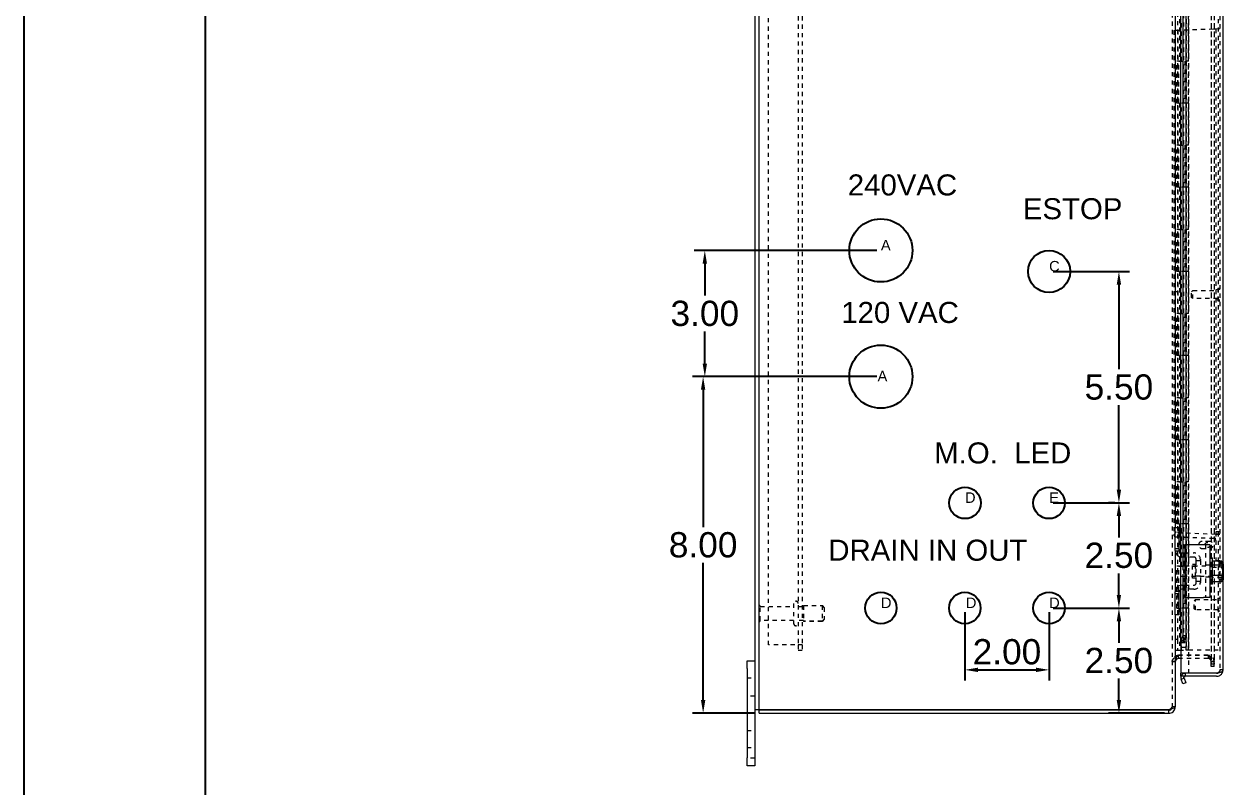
# Model space of a CAD drawing. Header units: inches. Extents: x -1574 to 492, y -294 to 234.
# Drawn here: x -85.1 to -56.59, y 169.89 to 188.02 of the extents above; entities that cross this region are included whole.
import ezdxf

# ---------------------------------------------------------------- set-up
doc = ezdxf.new("R2010")
doc.units = ezdxf.units.IN
doc.header["$MEASUREMENT"] = 0
doc.linetypes.add('HIDDEN', pattern=[0.075, 0.05, -0.025])
for name, color, linetype in [('BODY', 3, 'Continuous'), ('DIMS', 171, 'Continuous'), ('frame', 7, 'Continuous'), ('FRONT_DOOR', 1, 'Continuous'), ('HOLES', 8, 'Continuous'), ('PANEL', 150, 'Continuous')]:
    doc.layers.add(name, color=color, linetype=linetype)
doc.styles.get("Standard").update_dxf_attribs({"font": 'ARIAL.TTF'})
doc.dimstyles.get("Standard").update_dxf_attribs({"dimtxt": 0.18, "dimasz": 0.18, "dimexe": 0.18, "dimexo": 0.0625, "dimgap": 0.09, "dimtad": 0, "dimtih": 1, "dimtoh": 1, "dimdec": 4, "dimzin": 0, "dimdsep": 46, "dimtxsty": 'Standard', "dimcen": 0.09, "dimadec": 0, "dimazin": 0, "dimtfac": 1, "dimtdec": 4, "dimtofl": 0, "dimtmove": 0, "dimatfit": 3, "dimfxl": 0, "dimtolj": 1, "dimtzin": 0, "dimarcsym": 0})

# ---------------------------------------------------------------- blocks, each defined once
blk = doc.blocks.new('*D26')
at = {"layer": 'Defpoints', "color": 0, "transparency": 16777216}
for p in [(-68.952, 179.639), (-64.725, 179.639), (-67.62, 171.639)]:
    blk.add_point(p, dxfattribs=at)
at = {"layer": 'DIMS', "color": 0, "lineweight": -2, "transparency": 16777216}
for p, q in [((-64.825, 179.639), (-69.202, 179.639)), ((-68.952, 179.327), (-68.952, 176.065)), ((-68.952, 171.951), (-68.952, 175.212)), ((-67.72, 171.639), (-69.202, 171.639))]:
    blk.add_line(p, q, dxfattribs=at)
at = {"layer": 'DIMS', "color": 0, "transparency": 16777216}
for points in [[(-69.004, 179.327), (-68.9, 179.327), (-68.952, 179.639)], [(-69.004, 171.951), (-68.9, 171.951), (-68.952, 171.639)]]:
    blk.add_solid(points, dxfattribs=at)
at = {"layer": 'DIMS', "color": 0, "transparency": 16777216, "insert": (-68.952, 175.639), "char_height": 0.6, "attachment_point": 5}
blk.add_mtext('\\A1;8.00', dxfattribs=at)
blk = doc.blocks.new('*D27')
at = {"layer": 'Defpoints', "color": 0, "transparency": 16777216}
for p in [(-68.912, 182.639), (-64.725, 182.639), (-64.725, 179.639)]:
    blk.add_point(p, dxfattribs=at)
at = {"layer": 'DIMS', "color": 0, "lineweight": -2, "transparency": 16777216}
for p, q in [((-64.825, 182.639), (-69.162, 182.639)), ((-68.912, 182.327), (-68.912, 181.565)), ((-68.912, 179.951), (-68.912, 180.712)), ((-64.825, 179.639), (-69.162, 179.639))]:
    blk.add_line(p, q, dxfattribs=at)
at = {"layer": 'DIMS', "color": 0, "transparency": 16777216}
for points in [[(-68.964, 182.327), (-68.86, 182.327), (-68.912, 182.639)], [(-68.964, 179.951), (-68.86, 179.951), (-68.912, 179.639)]]:
    blk.add_solid(points, dxfattribs=at)
at = {"layer": 'DIMS', "color": 0, "transparency": 16777216, "insert": (-68.912, 181.139), "char_height": 0.6, "attachment_point": 5}
blk.add_mtext('\\A1;3.00', dxfattribs=at)
blk = doc.blocks.new('*D28')
at = {"layer": 'Defpoints', "color": 0, "transparency": 16777216}
for p in [(-60.725, 174.139), (-59.065, 174.139), (-57.877, 171.639)]:
    blk.add_point(p, dxfattribs=at)
at = {"layer": 'DIMS', "color": 0, "lineweight": -2, "transparency": 16777216}
for p, q in [((-60.625, 174.139), (-58.815, 174.139)), ((-59.065, 173.827), (-59.065, 173.315)), ((-59.065, 171.951), (-59.065, 172.462)), ((-57.977, 171.639), (-59.315, 171.639))]:
    blk.add_line(p, q, dxfattribs=at)
at = {"layer": 'DIMS', "color": 0, "transparency": 16777216}
for points in [[(-59.117, 173.827), (-59.013, 173.827), (-59.065, 174.139)], [(-59.117, 171.951), (-59.013, 171.951), (-59.065, 171.639)]]:
    blk.add_solid(points, dxfattribs=at)
at = {"layer": 'DIMS', "color": 0, "transparency": 16777216, "insert": (-59.065, 172.889), "char_height": 0.6, "attachment_point": 5}
blk.add_mtext('\\A1;2.50', dxfattribs=at)
blk = doc.blocks.new('*D29')
at = {"layer": 'Defpoints', "color": 0, "transparency": 16777216}
for p in [(-60.725, 176.639), (-59.065, 176.639), (-60.725, 174.139)]:
    blk.add_point(p, dxfattribs=at)
at = {"layer": 'DIMS', "color": 0, "lineweight": -2, "transparency": 16777216}
for p, q in [((-60.625, 176.639), (-58.815, 176.639)), ((-59.065, 176.327), (-59.065, 175.815)), ((-59.065, 174.451), (-59.065, 174.962)), ((-60.625, 174.139), (-58.815, 174.139))]:
    blk.add_line(p, q, dxfattribs=at)
at = {"layer": 'DIMS', "color": 0, "transparency": 16777216}
for points in [[(-59.117, 176.327), (-59.013, 176.327), (-59.065, 176.639)], [(-59.117, 174.451), (-59.013, 174.451), (-59.065, 174.139)]]:
    blk.add_solid(points, dxfattribs=at)
at = {"layer": 'DIMS', "color": 0, "transparency": 16777216, "insert": (-59.065, 175.389), "char_height": 0.6, "attachment_point": 5}
blk.add_mtext('\\A1;2.50', dxfattribs=at)
blk = doc.blocks.new('*D30')
at = {"layer": 'Defpoints', "color": 0, "transparency": 16777216}
for p in [(-60.725, 182.139), (-59.065, 182.139), (-59.065, 176.639)]:
    blk.add_point(p, dxfattribs=at)
at = {"layer": 'DIMS', "color": 0, "lineweight": -2, "transparency": 16777216}
for p, q in [((-60.625, 182.139), (-58.815, 182.139)), ((-59.065, 181.827), (-59.065, 179.815)), ((-59.065, 176.951), (-59.065, 178.962)), ((-59.165, 176.639), (-59.315, 176.639))]:
    blk.add_line(p, q, dxfattribs=at)
at = {"layer": 'DIMS', "color": 0, "transparency": 16777216}
for points in [[(-59.117, 181.827), (-59.013, 181.827), (-59.065, 182.139)], [(-59.117, 176.951), (-59.013, 176.951), (-59.065, 176.639)]]:
    blk.add_solid(points, dxfattribs=at)
at = {"layer": 'DIMS', "color": 0, "transparency": 16777216, "insert": (-59.065, 179.389), "char_height": 0.6, "attachment_point": 5}
blk.add_mtext('\\A1;5.50', dxfattribs=at)
blk = doc.blocks.new('*D31')
at = {"layer": 'Defpoints', "color": 0, "transparency": 16777216}
for p in [(-62.729, 174.139), (-60.725, 174.139), (-60.725, 172.67)]:
    blk.add_point(p, dxfattribs=at)
at = {"layer": 'DIMS', "color": 0, "lineweight": -2, "transparency": 16777216}
for p, q in [((-62.729, 174.039), (-62.729, 172.42)), ((-60.725, 174.039), (-60.725, 172.42)), ((-62.417, 172.67), (-61.037, 172.67))]:
    blk.add_line(p, q, dxfattribs=at)
at = {"layer": 'DIMS', "color": 0, "transparency": 16777216}
for points in [[(-62.417, 172.722), (-62.417, 172.618), (-62.729, 172.67)], [(-61.037, 172.722), (-61.037, 172.618), (-60.725, 172.67)]]:
    blk.add_solid(points, dxfattribs=at)
at = {"layer": 'DIMS', "color": 0, "transparency": 16777216, "insert": (-61.727, 173.097), "char_height": 0.6, "attachment_point": 5}
blk.add_mtext('\\A1;2.00', dxfattribs=at)

msp = doc.modelspace()

# ---------------------------------------------------------------- linework, layer by layer
at = {"layer": 'BODY', "linetype": 'Continuous', "lineweight": 15}
for p, q in [((-67.72517, 201.5587), (-67.72517, 171.7187)), ((-67.62817, 201.5587), (-67.62817, 171.7187)), ((-67.62017, 171.7187), (-67.62017, 201.5587)), ((-57.72517, 196.7027), (-57.72517, 176.0547)), ((-57.72517, 175.9347), (-57.72517, 176.0547)), ((-57.72517, 176.0547), (-57.62817, 176.0547)), ((-57.72517, 175.5087), (-57.72517, 175.9347)), ((-57.62817, 176.0547), (-57.62817, 175.9347)), ((-57.62817, 175.5087), (-57.62817, 175.9347)), ((-57.49617, 175.6422), (-57.49617, 174.3922)), ((-57.05017, 175.6422), (-57.49617, 175.6422)), ((-56.90617, 175.6422), (-57.05017, 175.6422)), ((-56.90617, 175.6422), (-56.90617, 174.3922)), ((-57.72517, 175.5087), (-57.72517, 174.5257)), ((-57.56817, 175.4487), (-57.49617, 175.4487)), ((-57.59117, 175.1422), (-57.49617, 175.1422)), ((-57.59117, 175.13227), (-57.59117, 175.1422)), ((-57.59117, 174.8922), (-57.59117, 175.13227)), ((-57.49617, 175.3517), (-57.56817, 175.3517)), ((-56.90617, 175.3297), (-56.84117, 175.3297)), ((-56.84117, 174.7047), (-56.84117, 175.3297)), ((-56.84117, 175.26532), (-56.61807, 175.26532)), ((-56.84117, 175.16768), (-56.61807, 175.16768)), ((-56.6902, 175.23213), (-56.6902, 175.20283)), ((-56.60085, 175.23213), (-56.6902, 175.23213)), ((-56.6902, 175.20283), (-56.60036, 175.20283)), ((-56.61807, 175.26532), (-56.60085, 175.23213)), ((-56.60036, 175.20283), (-56.61807, 175.16768)), ((-56.60952, 175.25238), (-56.5892, 175.21719)), ((-56.5892, 175.21321), (-56.60085, 175.23213)), ((-56.60036, 175.20283), (-56.5892, 175.1848)), ((-56.5892, 175.1848), (-56.5892, 175.21321)), ((-56.5892, 175.1848), (-56.5892, 174.81721)), ((-57.49617, 174.8922), (-57.59117, 174.8922)), ((-56.84117, 174.91955), (-56.61807, 174.91955)), ((-56.5892, 174.81721), (-56.60952, 174.78202)), ((-57.72517, 174.0997), (-57.72517, 174.5257)), ((-57.62817, 174.0997), (-57.62817, 174.5257)), ((-57.56817, 174.6827), (-57.49617, 174.6827)), ((-57.49617, 174.5857), (-57.56817, 174.5857)), ((-56.84117, 174.7047), (-56.90617, 174.7047)), ((-56.84117, 174.76908), (-56.61807, 174.76908)), ((-57.49617, 174.3922), (-57.05017, 174.3922)), ((-56.90617, 174.3922), (-57.05017, 174.3922)), ((-57.72517, 173.9797), (-57.72517, 174.0997)), ((-57.72517, 173.9797), (-57.72517, 171.7987)), ((-57.62817, 173.9797), (-57.72517, 173.9797)), ((-57.62817, 173.9797), (-57.62817, 174.0997)), ((-67.90717, 172.8887), (-67.72517, 172.8887)), ((-67.90717, 172.6987), (-67.90717, 172.8887)), ((-57.6549, 173.01339), (-57.65029, 172.94154)), ((-57.65029, 173.0217), (-57.64517, 173.0217)), ((-57.59067, 173.0217), (-57.64517, 173.0217)), ((-57.59067, 173.0137), (-57.64517, 173.0137)), ((-57.59067, 172.9417), (-57.64517, 172.9417)), ((-67.90717, 172.6987), (-67.90717, 170.5787)), ((-67.62817, 171.7187), (-67.72517, 171.7187)), ((-67.72517, 171.7187), (-67.72517, 170.5787)), ((-57.87717, 171.7187), (-67.62017, 171.7187)), ((-67.62017, 171.6387), (-67.62017, 171.7107)), ((-57.87717, 171.7107), (-67.62017, 171.7107)), ((-57.87717, 171.6387), (-57.87717, 171.7107)), ((-57.72517, 171.7907), (-57.72517, 171.7987)), ((-67.62017, 171.6387), (-57.87717, 171.6387)), ((-67.62017, 171.6387), (-57.87717, 171.6387)), ((-67.90717, 170.3887), (-67.90717, 170.5787)), ((-67.72517, 170.5787), (-67.72517, 170.3887)), ((-67.72517, 170.3887), (-67.90717, 170.3887))]:
    msp.add_line(p, q, dxfattribs=at)
at = {"layer": 'BODY', "linetype": 'HIDDEN', "lineweight": 0}
for p, q in [((-57.79717, 201.4787), (-57.79717, 171.7987)), ((-56.86907, 200.44086), (-56.86907, 172.83654)), ((-56.86887, 200.40793), (-56.86887, 172.86947)), ((-56.79707, 200.44086), (-56.79707, 172.83654)), ((-56.79687, 200.40793), (-56.79687, 172.86947)), ((-57.67017, 199.8887), (-57.67017, 173.3887)), ((-57.62549, 188.1387), (-57.62549, 187.1387)), ((-57.57994, 187.1387), (-57.57994, 188.1387)), ((-57.46567, 188.1387), (-57.46567, 187.1387)), ((-57.41067, 188.1387), (-57.41067, 187.1387)), ((-57.63785, 187.1387), (-57.68556, 187.1387)), ((-57.68556, 186.1387), (-57.68556, 187.1387)), ((-57.63785, 187.1387), (-57.62549, 187.1387)), ((-57.63785, 186.1387), (-57.63785, 187.1387)), ((-57.62549, 187.1387), (-57.46567, 187.1387)), ((-57.41117, 187.1387), (-57.41067, 187.1387)), ((-57.63785, 186.1387), (-57.68556, 186.1387)), ((-57.62549, 186.1387), (-57.63785, 186.1387)), ((-57.46567, 186.1387), (-57.62549, 186.1387)), ((-57.62549, 186.1387), (-57.62549, 185.1387)), ((-57.57994, 185.1387), (-57.57994, 186.1387)), ((-57.46567, 186.1387), (-57.46567, 185.1387)), ((-57.41067, 186.1387), (-57.41117, 186.1387)), ((-57.41067, 186.1387), (-57.41067, 185.1387)), ((-57.63785, 185.1387), (-57.68556, 185.1387)), ((-57.68556, 184.1387), (-57.68556, 185.1387)), ((-57.63785, 185.1387), (-57.62549, 185.1387)), ((-57.63785, 184.1387), (-57.63785, 185.1387)), ((-57.62549, 185.1387), (-57.46567, 185.1387)), ((-57.41117, 185.1387), (-57.41067, 185.1387)), ((-57.63785, 184.1387), (-57.68556, 184.1387)), ((-57.62549, 184.1387), (-57.63785, 184.1387)), ((-57.46567, 184.1387), (-57.62549, 184.1387)), ((-57.62549, 184.1387), (-57.62549, 183.1387)), ((-57.57994, 183.1387), (-57.57994, 184.1387)), ((-57.46567, 184.1387), (-57.46567, 183.1387)), ((-57.41067, 184.1387), (-57.41117, 184.1387)), ((-57.41067, 184.1387), (-57.41067, 183.1387)), ((-57.63785, 183.1387), (-57.68556, 183.1387)), ((-57.68556, 182.1387), (-57.68556, 183.1387)), ((-57.63785, 183.1387), (-57.62549, 183.1387)), ((-57.63785, 182.1387), (-57.63785, 183.1387)), ((-57.62549, 183.1387), (-57.46567, 183.1387)), ((-57.41117, 183.1387), (-57.41067, 183.1387)), ((-57.63785, 182.1387), (-57.68556, 182.1387)), ((-57.62549, 182.1387), (-57.63785, 182.1387)), ((-57.62549, 182.1387), (-57.62549, 181.1387)), ((-57.46567, 182.1387), (-57.62549, 182.1387)), ((-57.57994, 181.1387), (-57.57994, 182.1387)), ((-57.46567, 182.1387), (-57.46567, 181.1387)), ((-57.41067, 182.1387), (-57.41117, 182.1387)), ((-57.41067, 182.1387), (-57.41067, 181.1387)), ((-57.63785, 181.1387), (-57.68556, 181.1387)), ((-57.68556, 180.1387), (-57.68556, 181.1387)), ((-57.63785, 181.1387), (-57.62549, 181.1387)), ((-57.63785, 180.1387), (-57.63785, 181.1387)), ((-57.62549, 181.1387), (-57.46567, 181.1387)), ((-57.41117, 181.1387), (-57.41067, 181.1387)), ((-57.63785, 180.1387), (-57.68556, 180.1387)), ((-57.62549, 180.1387), (-57.63785, 180.1387)), ((-57.46567, 180.1387), (-57.62549, 180.1387)), ((-57.62549, 180.1387), (-57.62549, 179.1387)), ((-57.57994, 179.1387), (-57.57994, 180.1387)), ((-57.46567, 180.1387), (-57.46567, 179.1387)), ((-57.41067, 180.1387), (-57.41117, 180.1387)), ((-57.41067, 180.1387), (-57.41067, 179.1387)), ((-57.63785, 179.1387), (-57.68556, 179.1387)), ((-57.68556, 178.1387), (-57.68556, 179.1387)), ((-57.63785, 179.1387), (-57.62549, 179.1387)), ((-57.63785, 178.1387), (-57.63785, 179.1387)), ((-57.62549, 179.1387), (-57.46567, 179.1387)), ((-57.41117, 179.1387), (-57.41067, 179.1387)), ((-57.63785, 178.1387), (-57.68556, 178.1387)), ((-57.62549, 178.1387), (-57.63785, 178.1387)), ((-57.46567, 178.1387), (-57.62549, 178.1387)), ((-57.62549, 178.1387), (-57.62549, 177.1387)), ((-57.57994, 177.1387), (-57.57994, 178.1387)), ((-57.46567, 178.1387), (-57.46567, 177.1387)), ((-57.41067, 178.1387), (-57.41117, 178.1387)), ((-57.41067, 178.1387), (-57.41067, 177.1387)), ((-57.63785, 177.1387), (-57.68556, 177.1387)), ((-57.68556, 176.1387), (-57.68556, 177.1387)), ((-57.63785, 177.1387), (-57.62549, 177.1387)), ((-57.63785, 176.1387), (-57.63785, 177.1387)), ((-57.62549, 177.1387), (-57.46567, 177.1387)), ((-57.41117, 177.1387), (-57.41067, 177.1387)), ((-57.63785, 176.1387), (-57.68556, 176.1387)), ((-57.62549, 176.1387), (-57.63785, 176.1387)), ((-57.62549, 176.1387), (-57.62549, 175.1387)), ((-57.46567, 176.1387), (-57.62549, 176.1387)), ((-57.57994, 175.1387), (-57.57994, 176.1387)), ((-57.46567, 176.1387), (-57.46567, 175.1387)), ((-57.41067, 176.1387), (-57.41117, 176.1387)), ((-57.41067, 176.1387), (-57.41067, 175.1387)), ((-57.00317, 175.6422), (-57.00317, 174.3922)), ((-57.72517, 175.5547), (-57.62817, 175.5547)), ((-57.62652, 175.4947), (-57.72455, 175.4947)), ((-57.49617, 175.4487), (-57.28517, 175.4487)), ((-57.63785, 175.1387), (-57.68556, 175.1387)), ((-57.68556, 174.1387), (-57.68556, 175.1387)), ((-57.63785, 175.1387), (-57.62549, 175.1387)), ((-57.63785, 174.1387), (-57.63785, 175.1387)), ((-57.62549, 175.1387), (-57.46567, 175.1387)), ((-57.28517, 175.3517), (-57.49617, 175.3517)), ((-57.49617, 175.1422), (-56.84117, 175.1422)), ((-57.41117, 175.1387), (-57.41067, 175.1387)), ((-57.31817, 174.8517), (-57.31817, 175.1827)), ((-57.31817, 175.1827), (-57.25517, 175.1827)), ((-57.31817, 175.1342), (-57.12817, 175.1342)), ((-57.25517, 175.1827), (-57.25517, 174.8517)), ((-57.22517, 175.2817), (-57.22517, 175.2917)), ((-57.22517, 175.2667), (-57.22517, 175.2817)), ((-57.22517, 174.7677), (-57.22517, 175.2667)), ((-57.22517, 175.2667), (-57.12817, 175.2667)), ((-57.12817, 175.2917), (-57.12817, 175.2817)), ((-57.12817, 175.2667), (-57.12817, 175.2817)), ((-57.12817, 175.2667), (-57.12817, 174.7677)), ((-56.90617, 175.1577), (-57.00317, 175.1577)), ((-56.90617, 175.1577), (-56.84117, 175.1577)), ((-56.84117, 175.11485), (-56.61807, 175.11485)), ((-56.6902, 175.20283), (-56.6902, 174.80423)), ((-56.5892, 175.21719), (-56.5892, 175.21321)), ((-56.84117, 174.8922), (-57.49617, 174.8922)), ((-57.12817, 174.9002), (-57.31817, 174.9002)), ((-57.25517, 174.8517), (-57.31817, 174.8517)), ((-56.90617, 174.8767), (-57.00317, 174.8767)), ((-56.84117, 174.8767), (-56.90617, 174.8767)), ((-56.61807, 174.86672), (-56.84117, 174.86672)), ((-56.6902, 174.83352), (-56.60085, 174.83352)), ((-56.60036, 174.80423), (-56.6902, 174.80423)), ((-56.60085, 174.83352), (-56.61807, 174.86672)), ((-56.61807, 174.76908), (-56.60036, 174.80423)), ((-56.60085, 174.83352), (-56.5892, 174.85244)), ((-56.5892, 174.82227), (-56.60036, 174.80423)), ((-57.72455, 174.5397), (-57.62652, 174.5397)), ((-57.49617, 174.6827), (-57.28517, 174.6827)), ((-57.28517, 174.5857), (-57.49617, 174.5857)), ((-57.12817, 174.7677), (-57.22517, 174.7677)), ((-57.22517, 174.7527), (-57.22517, 174.7677)), ((-57.22517, 174.7427), (-57.22517, 174.7527)), ((-57.12817, 174.7527), (-57.12817, 174.7677)), ((-57.12817, 174.7527), (-57.12817, 174.7427)), ((-57.62817, 174.4797), (-57.72517, 174.4797)), ((-67.62017, 174.20003), (-67.61817, 174.2017)), ((-67.61817, 173.8217), (-67.61817, 174.2017)), ((-67.59317, 173.8467), (-67.59317, 174.1767)), ((-67.59317, 174.1767), (-66.79967, 174.1767)), ((-67.59317, 174.1737), (-66.79967, 174.1737)), ((-66.69067, 174.1767), (-66.56567, 174.1767)), ((-66.69067, 174.1737), (-66.56567, 174.1737)), ((-66.56567, 174.1992), (-66.56567, 173.8242)), ((-66.56567, 174.1992), (-66.12067, 174.1992)), ((-66.56567, 174.1962), (-66.12067, 174.1962)), ((-66.12067, 174.1992), (-66.12067, 173.8242)), ((-66.12067, 174.1992), (-66.07067, 174.1492)), ((-66.12067, 174.1962), (-66.07067, 174.1462)), ((-66.07067, 174.1492), (-66.07067, 173.8742)), ((-57.68556, 174.1387), (-57.63785, 174.1387)), ((-57.62549, 174.1387), (-57.63785, 174.1387)), ((-57.46567, 174.1387), (-57.62549, 174.1387)), ((-57.62549, 174.1387), (-57.62549, 173.1387)), ((-57.57994, 173.1387), (-57.57994, 174.1387)), ((-57.46567, 174.1387), (-57.46567, 173.1387)), ((-57.41067, 174.1387), (-57.41117, 174.1387)), ((-57.41067, 174.1387), (-57.41067, 173.1387)), ((-67.61817, 173.8217), (-67.62017, 173.82337)), ((-67.61817, 173.8187), (-67.62017, 173.82037)), ((-67.61817, 173.8187), (-67.61817, 173.8217)), ((-67.59317, 173.8437), (-67.59317, 173.8467)), ((-66.79967, 173.8467), (-67.59317, 173.8467)), ((-66.79967, 173.8437), (-67.59317, 173.8437)), ((-66.79967, 173.77802), (-66.79967, 173.77901)), ((-66.56567, 173.8467), (-66.69067, 173.8467)), ((-66.56567, 173.8437), (-66.69067, 173.8437)), ((-66.56567, 173.8242), (-66.56567, 173.8212)), ((-66.12067, 173.8242), (-66.56567, 173.8242)), ((-66.12067, 173.8212), (-66.56567, 173.8212)), ((-66.07067, 173.8742), (-66.12067, 173.8242)), ((-66.07067, 173.8712), (-66.12067, 173.8212)), ((-66.12067, 173.8242), (-66.12067, 173.8212)), ((-66.07067, 173.8742), (-66.07067, 173.8712)), ((-57.67017, 173.3887), (-57.72517, 173.3887)), ((-57.67017, 173.3887), (-57.67017, 173.1387)), ((-57.72517, 173.1387), (-57.67017, 173.1387)), ((-57.67017, 173.1387), (-57.6662, 173.1387)), ((-57.6662, 173.1387), (-57.62549, 173.1387)), ((-57.62549, 173.1387), (-57.46567, 173.1387)), ((-57.72517, 172.8697), (-57.79717, 172.8697)), ((-57.72517, 172.8617), (-57.79717, 172.8617)), ((-57.6549, 173.0217), (-57.65029, 173.0217)), ((-56.94907, 173.0217), (-57.59067, 173.0217)), ((-56.94917, 173.0137), (-57.59067, 173.0137)), ((-56.94917, 172.9417), (-57.59067, 172.9417)), ((-56.94907, 173.0217), (-56.94397, 173.0217)), ((-56.93948, 173.01339), (-56.94407, 172.94154)), ((-56.93938, 173.0217), (-56.94397, 173.0217)), ((-56.86917, 172.80665), (-56.86917, 172.8617)), ((-56.79717, 172.8617), (-56.86917, 172.8617)), ((-56.86917, 172.75373), (-56.86917, 172.80665)), ((-56.79707, 172.86967), (-56.86907, 172.86967)), ((-56.86907, 172.83654), (-56.86907, 172.80554)), ((-56.79707, 172.80554), (-56.86907, 172.80554)), ((-56.79687, 172.86947), (-56.86887, 172.86947)), ((-56.86887, 172.81462), (-56.86887, 172.86947)), ((-56.86887, 172.80554), (-56.86887, 172.81462)), ((-56.79717, 172.80665), (-56.79717, 172.8617)), ((-56.79717, 172.75373), (-56.79717, 172.80665)), ((-56.79707, 172.83654), (-56.79707, 172.80554)), ((-56.79687, 172.80554), (-56.79707, 172.80554)), ((-56.79687, 172.81462), (-56.79687, 172.86947)), ((-56.79687, 172.80554), (-56.79687, 172.81462)), ((-56.79717, 172.75373), (-56.86917, 172.75373)), ((-67.90717, 172.48245), (-67.72517, 172.48245)), ((-67.72517, 172.04495), (-67.90717, 172.04495)), ((-57.79717, 171.7987), (-57.72517, 171.7987)), ((-57.79717, 171.7987), (-57.79717, 171.7907)), ((-57.72517, 171.7907), (-57.79717, 171.7907)), ((-67.90717, 171.23245), (-67.72517, 171.23245)), ((-67.90717, 170.8237), (-67.72517, 170.8237)), ((-67.72517, 170.5737), (-67.90717, 170.5737))]:
    msp.add_line(p, q, dxfattribs=at)
at = {"layer": 'BODY', "linetype": 'Continuous', "lineweight": 15}
for centre, radius, start, end in [((-57.56817, 175.5087), 0.157, 180, 270), ((-57.56817, 175.5087), 0.06, 180, 270), ((-57.56817, 174.5257), 0.157, 90, 180), ((-57.56817, 174.5257), 0.06, 90, 180), ((-67.60317, 174.1817), 0.025, 132.843643, 180), ((-67.60317, 173.8417), 0.025, 180, 227.156357), ((-67.60317, 173.8387), 0.025, 180, 227.156357), ((-57.64517, 172.8617), 0.152, 90, 93.670118), ((-57.64517, 172.8617), 0.08, 90, 93.670118)]:
    msp.add_arc(centre, radius, start, end, dxfattribs=at)
at = {"layer": 'BODY', "linetype": 'HIDDEN', "lineweight": 0}
for centre, radius, start, end in [((-57.28517, 175.2917), 0.157, 0, 90), ((-57.28517, 175.2917), 0.06, 0, 90), ((-57.25517, 175.2127), 0.03, 270, 0), ((-57.25517, 174.8217), 0.03, 0, 90), ((-57.28517, 174.7427), 0.157, 270, 0), ((-57.28517, 174.7427), 0.06, 270, 0), ((-66.74517, 174.2472), 0.0545, 0, 180), ((-66.74517, 174.2442), 0.0545, 0, 180), ((-67.60317, 174.1787), 0.025, 126.869898, 180), ((-67.61817, 174.1767), 0.025, 0, 90), ((-67.61817, 174.1737), 0.025, 0, 90), ((-67.61817, 173.8467), 0.025, 270, 0), ((-67.61817, 173.8437), 0.025, 270, 0), ((-66.74517, 173.7762), 0.0545, 180, 0), ((-66.74517, 173.7732), 0.0545, 180, 0), ((-56.94917, 172.8617), 0.152, 86.34747, 90), ((-56.94917, 172.8617), 0.08, 86.34747, 90)]:
    msp.add_arc(centre, radius, start, end, dxfattribs=at)
for points, knots in [([(-56.61807, 175.11485), (-56.60798, 175.14173), (-56.5891, 175.19202), (-56.60887, 175.24205), (-56.61807, 175.26532)], [0, 0, 0, 0, 0.53474673, 1, 1, 1, 1]), ([(-56.61807, 174.86672), (-56.60798, 174.91106), (-56.5891, 174.99397), (-56.60887, 175.07646), (-56.61807, 175.11485)], [0, 0, 0, 0, 0.53474673, 1, 1, 1, 1]), ([(-66.79967, 174.24352), (-66.79967, 174.24367), (-66.79967, 174.24395), (-66.79967, 174.22429), (-66.79967, 174.19902), (-66.79967, 174.16533), (-66.79967, 174.11447), (-66.79967, 174.04164), (-66.79967, 173.96524), (-66.79967, 173.9073), (-66.79967, 173.86607), (-66.79967, 173.83123), (-66.79967, 173.79528), (-66.79967, 173.78482), (-66.79967, 173.77802)], [0, 0, 0, 0, 0.08359652, 0.15069394, 0.21921527, 0.28773659, 0.35483401, 0.47947684, 0.60411968, 0.6712171, 0.73973842, 0.80825975, 0.87535717, 1, 1, 1, 1]), ([(-57.79717, 172.8697), (-57.79474, 172.88332), (-57.78987, 172.91058), (-57.75252, 172.95146), (-57.70452, 172.98856), (-57.66953, 173.01193), (-57.6549, 173.0217)], [0, 0, 0, 0, 0.26869639, 0.5376858, 0.80667707, 1, 1, 1, 1]), ([(-57.6549, 173.01339), (-57.67524, 173.00965), (-57.71595, 173.00216), (-57.76477, 172.9616), (-57.79287, 172.91169), (-57.79591, 172.87644), (-57.79717, 172.8617)], [0, 0, 0, 0, 0.26869451, 0.53768392, 0.80667519, 1, 1, 1, 1]), ([(-56.86917, 172.8617), (-56.8715, 172.87611), (-56.87617, 172.90499), (-56.90785, 172.93464), (-56.93311, 172.93945), (-56.94407, 172.94154)], [0, 0, 0, 0, 0.36054674, 0.72245205, 1, 1, 1, 1]), ([(-56.94397, 173.0217), (-56.92973, 173.00342), (-56.90121, 172.9668), (-56.87365, 172.91605), (-56.87045, 172.88371), (-56.86907, 172.86967)], [0, 0, 0, 0, 0.36053618, 0.72244135, 1, 1, 1, 1]), ([(-56.79717, 172.8617), (-56.7996, 172.88224), (-56.80447, 172.92334), (-56.84182, 172.97465), (-56.88984, 173.00591), (-56.92484, 173.01118), (-56.93948, 173.01339)], [0, 0, 0, 0, 0.26863995, 0.53757473, 0.80651138, 1, 1, 1, 1]), ([(-56.93938, 173.0217), (-56.91904, 173.00808), (-56.87833, 172.98082), (-56.8295, 172.93994), (-56.80137, 172.90283), (-56.79834, 172.87945), (-56.79707, 172.86967)], [0, 0, 0, 0, 0.26864183, 0.53757662, 0.80651327, 1, 1, 1, 1]), ([(-57.87717, 171.7187), (-57.86655, 171.72546), (-57.84524, 171.73901), (-57.81847, 171.75936), (-57.8005, 171.77928), (-57.79825, 171.79239), (-57.79717, 171.7987)], [0, 0, 0, 0, 0.25331742, 0.50820481, 0.76309693, 1, 1, 1, 1]), ([(-57.81673, 171.73975), (-57.81131, 171.74676), (-57.79973, 171.76172), (-57.79806, 171.78064), (-57.79717, 171.7907)], [0, 0, 0, 0, 0.46797697, 1, 1, 1, 1])]:
    msp.add_open_spline(points, degree=3, knots=knots, dxfattribs=at)
at = {"layer": 'BODY', "linetype": 'Continuous', "lineweight": 15}
for points, knots in [([(-56.61807, 175.16768), (-56.60798, 175.12334), (-56.5891, 175.04043), (-56.60887, 174.95794), (-56.61807, 174.91955)], [0, 0, 0, 0, 0.53474673, 1, 1, 1, 1]), ([(-56.61807, 174.91955), (-56.60798, 174.89267), (-56.5891, 174.84238), (-56.60887, 174.79235), (-56.61807, 174.76908)], [0, 0, 0, 0, 0.53474673, 1, 1, 1, 1]), ([(-57.72517, 172.8697), (-57.72284, 172.88798), (-57.71817, 172.9246), (-57.6865, 172.97534), (-57.66125, 173.00767), (-57.65029, 173.0217)], [0, 0, 0, 0, 0.36060932, 0.72258792, 1, 1, 1, 1]), ([(-57.65029, 172.94154), (-57.66453, 172.93828), (-57.69305, 172.93177), (-57.7206, 172.89827), (-57.72379, 172.87277), (-57.72517, 172.8617)], [0, 0, 0, 0, 0.36061989, 0.72259862, 1, 1, 1, 1]), ([(-57.72517, 171.7987), (-57.72704, 171.79266), (-57.73079, 171.78058), (-57.75986, 171.76245), (-57.80224, 171.74433), (-57.84432, 171.72971), (-57.86972, 171.7212), (-57.87717, 171.7187)], [0, 0, 0, 0, 0.22646045, 0.45296905, 0.67947789, 0.90598651, 1, 1, 1, 1]), ([(-57.87717, 171.6387), (-57.85915, 171.64057), (-57.82309, 171.64431), (-57.77573, 171.67339), (-57.7413, 171.71577), (-57.72665, 171.75785), (-57.72551, 171.78325), (-57.72517, 171.7907)], [0, 0, 0, 0, 0.22646045, 0.45296905, 0.67947789, 0.90598651, 1, 1, 1, 1]), ([(-57.87717, 171.7107), (-57.86674, 171.71205), (-57.84581, 171.71477), (-57.82426, 171.72735), (-57.81774, 171.73809), (-57.81673, 171.73975)], [0, 0, 0, 0, 0.45666414, 0.91615851, 1, 1, 1, 1])]:
    msp.add_open_spline(points, degree=3, knots=knots, dxfattribs=at)
at = {"layer": 'frame', "color": 7, "linetype": 'Continuous'}
for p, q in [((-85.10218, 227.99452), (-85.10218, 151.58516)), ((-80.79547, 225.35492), (-80.79547, 154.22476))]:
    msp.add_line(p, q, dxfattribs=at)
at = {"layer": 'FRONT_DOOR', "linetype": 'HIDDEN', "lineweight": 0}
for p, q in [((-57.40317, 172.58941), (-57.40317, 200.69399)), ((-56.66267, 200.6147), (-56.66267, 172.6687)), ((-57.59067, 173.32341), (-57.59067, 199.95999)), ((-57.51868, 173.35847), (-57.51868, 199.92495)), ((-57.46617, 173.1387), (-57.46617, 200.1387)), ((-57.46567, 200.1262), (-57.46567, 173.2012)), ((-57.41117, 173.1387), (-57.41117, 200.1387)), ((-56.70617, 200.1387), (-56.70617, 173.1387)), ((-56.66267, 187.90219), (-56.76267, 187.8987)), ((-57.76267, 187.86378), (-57.70959, 187.86563)), ((-57.76267, 187.86378), (-57.76267, 175.88673)), ((-56.81575, 187.89685), (-57.70959, 187.86563)), ((-57.66267, 187.86727), (-57.66267, 175.9487)), ((-56.76267, 187.8987), (-56.81575, 187.89685)), ((-56.76267, 187.8987), (-56.76267, 187.4987)), ((-56.76267, 187.4987), (-56.76267, 175.9437)), ((-57.64517, 186.1387), (-57.64517, 187.1387)), ((-57.62549, 187.1387), (-57.63785, 187.1387)), ((-57.59017, 186.1387), (-57.59017, 187.1387)), ((-57.49653, 187.1387), (-57.49653, 186.1387)), ((-57.46845, 187.1387), (-57.46845, 186.1387)), ((-57.41117, 187.1387), (-57.46617, 187.1387)), ((-57.63785, 186.1387), (-57.62549, 186.1387)), ((-57.41117, 186.1387), (-57.46617, 186.1387)), ((-57.64517, 184.1387), (-57.64517, 185.1387)), ((-57.62549, 185.1387), (-57.63785, 185.1387)), ((-57.59017, 184.1387), (-57.59017, 185.1387)), ((-57.49653, 185.1387), (-57.49653, 184.1387)), ((-57.46845, 185.1387), (-57.46845, 184.1387)), ((-57.41117, 185.1387), (-57.46617, 185.1387)), ((-57.63785, 184.1387), (-57.62549, 184.1387)), ((-57.41117, 184.1387), (-57.46617, 184.1387)), ((-57.76267, 183.86378), (-57.66267, 183.86727)), ((-57.64517, 182.1387), (-57.64517, 183.1387)), ((-57.62549, 183.1387), (-57.63785, 183.1387)), ((-57.59017, 182.1387), (-57.59017, 183.1387)), ((-57.49653, 183.1387), (-57.49653, 182.1387)), ((-57.46845, 183.1387), (-57.46845, 182.1387)), ((-57.41117, 183.1387), (-57.46617, 183.1387)), ((-57.66267, 182.98727), (-57.76267, 182.98378)), ((-57.63785, 182.1387), (-57.62549, 182.1387)), ((-57.41117, 182.1387), (-57.46617, 182.1387)), ((-57.76267, 181.66362), (-57.66267, 181.66013)), ((-57.33767, 181.6537), (-57.30767, 181.6837)), ((-57.33767, 181.5237), (-57.33767, 181.6537)), ((-57.30767, 181.4937), (-57.30767, 181.6837)), ((-57.30767, 181.6837), (-56.71267, 181.6837)), ((-56.76267, 181.7137), (-56.66267, 181.71719)), ((-56.71267, 181.7437), (-56.71267, 181.4337)), ((-56.71267, 181.7437), (-56.66267, 181.7437)), ((-57.30767, 181.4937), (-57.33767, 181.5237)), ((-56.71267, 181.4937), (-57.30767, 181.4937)), ((-56.66267, 181.46021), (-56.76267, 181.4637)), ((-56.66267, 181.4337), (-56.71267, 181.4337)), ((-57.64517, 180.1387), (-57.64517, 181.1387)), ((-57.62549, 181.1387), (-57.63785, 181.1387)), ((-57.59017, 180.1387), (-57.59017, 181.1387)), ((-57.49653, 181.1387), (-57.49653, 180.1387)), ((-57.46845, 181.1387), (-57.46845, 180.1387)), ((-57.41117, 181.1387), (-57.46617, 181.1387)), ((-57.63785, 180.1387), (-57.62549, 180.1387)), ((-57.41117, 180.1387), (-57.46617, 180.1387)), ((-57.64517, 178.1387), (-57.64517, 179.1387)), ((-57.62549, 179.1387), (-57.63785, 179.1387)), ((-57.59017, 178.1387), (-57.59017, 179.1387)), ((-57.49653, 179.1387), (-57.49653, 178.1387)), ((-57.46845, 179.1387), (-57.46845, 178.1387)), ((-57.41117, 179.1387), (-57.46617, 179.1387)), ((-57.76267, 178.37362), (-57.66267, 178.37013)), ((-57.63785, 178.1387), (-57.62549, 178.1387)), ((-57.41117, 178.1387), (-57.46617, 178.1387)), ((-57.64517, 176.1387), (-57.64517, 177.1387)), ((-57.62549, 177.1387), (-57.63785, 177.1387)), ((-57.59017, 176.1387), (-57.59017, 177.1387)), ((-57.49653, 177.1387), (-57.49653, 176.1387)), ((-57.46845, 177.1387), (-57.46845, 176.1387)), ((-57.41117, 177.1387), (-57.46617, 177.1387)), ((-57.76267, 176.76378), (-57.66267, 176.76727)), ((-57.66267, 175.9487), (-57.66267, 175.93019)), ((-57.66267, 175.93019), (-56.76267, 175.89876)), ((-57.63785, 176.1387), (-57.62549, 176.1387)), ((-57.41117, 176.1387), (-57.46617, 176.1387)), ((-56.66267, 175.9487), (-56.76267, 175.9487)), ((-56.76267, 175.9437), (-56.76267, 175.2737)), ((-57.70959, 175.83177), (-56.81575, 175.80055)), ((-57.4757, 175.6422), (-57.4757, 174.3922)), ((-56.90492, 175.7217), (-57.08892, 175.7217)), ((-56.66267, 175.90225), (-56.76267, 175.89876)), ((-56.76267, 175.89876), (-56.66267, 175.89527)), ((-57.59068, 175.35332), (-57.59068, 175.45308)), ((-57.54336, 175.4487), (-57.54336, 175.3517)), ((-57.08892, 175.5557), (-56.90492, 175.5557)), ((-57.64517, 174.1387), (-57.64517, 175.1387)), ((-57.62549, 175.1387), (-57.63785, 175.1387)), ((-57.59068, 174.8922), (-57.59068, 175.1422)), ((-57.59017, 174.1387), (-57.59017, 175.1387)), ((-57.54336, 175.1422), (-57.54336, 174.8922)), ((-57.49653, 175.1387), (-57.49653, 174.1387)), ((-57.46845, 175.1387), (-57.46845, 174.1387)), ((-57.41117, 175.1387), (-57.46617, 175.1387)), ((-56.76267, 175.2737), (-56.66267, 175.27021)), ((-56.59067, 175.21974), (-56.59067, 174.81466)), ((-57.59068, 174.58132), (-57.59068, 174.68108)), ((-57.54336, 174.6827), (-57.54336, 174.5857)), ((-57.27267, 174.3137), (-57.24267, 174.3437)), ((-57.27267, 174.1237), (-57.27267, 174.3137)), ((-57.24267, 174.0937), (-57.24267, 174.3437)), ((-57.24267, 174.3437), (-56.71267, 174.3437)), ((-56.71267, 174.3737), (-56.71267, 174.0637)), ((-56.71267, 174.3737), (-56.66267, 174.3737)), ((-57.63785, 174.1387), (-57.62549, 174.1387)), ((-57.41117, 174.1387), (-57.46617, 174.1387)), ((-57.24267, 174.0937), (-57.27267, 174.1237)), ((-56.71267, 174.0937), (-57.24267, 174.0937)), ((-56.66267, 174.0637), (-56.71267, 174.0637)), ((-57.46567, 173.2012), (-57.59067, 173.2012)), ((-57.38117, 173.1387), (-57.46617, 173.1387)), ((-56.70617, 173.1387), (-57.38117, 173.1387)), ((-57.48868, 172.5887), (-57.48868, 172.5167)), ((-56.59067, 172.6687), (-56.66267, 172.6687))]:
    msp.add_line(p, q, dxfattribs=at)
at = {"layer": 'FRONT_DOOR', "linetype": 'Continuous', "lineweight": 15}
for p, q in [((-57.59068, 175.45308), (-57.59068, 194.5597)), ((-57.54336, 194.5597), (-57.54336, 175.4487)), ((-56.59067, 194.69571), (-56.59067, 175.21974)), ((-57.4757, 194.1667), (-57.4757, 175.6422)), ((-57.59068, 175.1422), (-57.59068, 175.35332)), ((-57.54336, 175.3517), (-57.54336, 175.1422)), ((-57.59068, 174.68108), (-57.59068, 174.8922)), ((-57.54336, 174.8922), (-57.54336, 174.6827)), ((-56.59067, 174.81466), (-56.59067, 172.6687)), ((-57.59068, 173.35846), (-57.59068, 174.58132)), ((-57.54336, 174.5857), (-57.54336, 173.48663)), ((-57.4757, 174.3922), (-57.4757, 173.48663)), ((-57.54336, 173.48663), (-57.58453, 173.36625)), ((-57.51687, 173.36625), (-57.58453, 173.36625)), ((-57.54336, 173.48663), (-57.4757, 173.48663)), ((-57.4757, 173.48663), (-57.51687, 173.36625)), ((-57.59067, 173.32341), (-57.48868, 173.32341)), ((-57.59067, 173.32341), (-57.59067, 172.58941)), ((-56.74267, 172.58941), (-57.59067, 172.58941)), ((-57.59067, 172.5167), (-57.59067, 172.5887)), ((-56.74267, 172.5887), (-57.59067, 172.5887)), ((-56.74267, 172.5167), (-57.59067, 172.5167)), ((-57.58453, 172.45181), (-57.51687, 172.47644)), ((-57.54336, 172.3387), (-57.58453, 172.45181)), ((-57.4757, 172.36332), (-57.54336, 172.3387)), ((-57.51687, 172.47644), (-57.4757, 172.36332))]:
    msp.add_line(p, q, dxfattribs=at)
at = {"layer": 'FRONT_DOOR', "linetype": 'HIDDEN', "lineweight": 0}
msp.add_circle((-56.95617, 175.6387), 0.0625, dxfattribs=at)
for centre, radius, start, end in [((-57.70767, 175.88673), 0.055, 180, 200.762472), ((-57.70767, 175.88673), 0.055, 198.811099, 206.481683), ((-57.08892, 175.6387), 0.083, 90, 270), ((-56.90492, 175.6387), 0.083, 270, 90), ((-56.81767, 175.74559), 0.055, 0, 88.051146)]:
    msp.add_arc(centre, radius, start, end, dxfattribs=at)
for points, knots in [([(-57.70959, 175.9487), (-57.70967, 175.94858), (-57.71357, 175.94289), (-57.72647, 175.92394), (-57.74574, 175.89544), (-57.75517, 175.87554), (-57.7591, 175.86723)], [0, 0, 0, 0, 0.00413605, 0.19953393, 0.66610382, 1, 1, 1, 1]), ([(-57.7591, 175.86723), (-57.75516, 175.86009), (-57.74572, 175.84298), (-57.72646, 175.83386), (-57.71357, 175.83191), (-57.70967, 175.83177), (-57.70959, 175.83177)], [0, 0, 0, 0, 0.33402396, 0.80076507, 0.99586321, 1, 1, 1, 1]), ([(-56.81575, 175.80055), (-56.80306, 175.80011), (-56.78352, 175.79943), (-56.76573, 175.79881), (-56.76364, 175.79873), (-56.76267, 175.7987)], [0, 0, 0, 0, 0.49851733, 0.76744337, 1, 1, 1, 1]), ([(-57.48868, 172.5887), (-57.50108, 172.5874), (-57.52525, 172.58486), (-57.55613, 172.5654), (-57.57713, 172.54206), (-57.58249, 172.52395), (-57.58451, 172.51715)], [0, 0, 0, 0, 0.28797989, 0.56154248, 0.83510071, 1, 1, 1, 1]), ([(-56.66267, 172.6687), (-56.66423, 172.65653), (-56.66688, 172.63578), (-56.68531, 172.61142), (-56.70565, 172.59729), (-56.72522, 172.59041), (-56.73754, 172.5897), (-56.74267, 172.58941)], [0, 0, 0, 0, 0.339765, 0.57939846, 0.75697495, 0.89871304, 1, 1, 1, 1]), ([(-56.74267, 172.5887), (-56.73916, 172.58884), (-56.7289, 172.58925), (-56.71093, 172.59423), (-56.68982, 172.60672), (-56.67082, 172.62908), (-56.66328, 172.6515), (-56.66278, 172.66572), (-56.66267, 172.6687)], [0, 0, 0, 0, 0.06943755, 0.20238728, 0.37225423, 0.60395535, 0.91715057, 1, 1, 1, 1])]:
    msp.add_open_spline(points, degree=3, knots=knots, dxfattribs=at)
at = {"layer": 'FRONT_DOOR', "linetype": 'Continuous', "lineweight": 15}
for points, knots in [([(-57.58453, 173.36625), (-57.58753, 173.36354), (-57.59338, 173.35827), (-57.58591, 173.35042), (-57.56792, 173.34272), (-57.54037, 173.33501), (-57.51223, 173.32856), (-57.49461, 173.3247), (-57.48868, 173.32341)], [0, 0, 0, 0, 0.18935209, 0.36922453, 0.54909411, 0.72896366, 0.9088333, 1, 1, 1, 1]), ([(-57.48868, 173.32341), (-57.49276, 173.32644), (-57.50105, 173.33261), (-57.51148, 173.34192), (-57.51797, 173.35132), (-57.51936, 173.35945), (-57.51754, 173.36441), (-57.51687, 173.36625)], [0, 0, 0, 0, 0.2126985, 0.43197469, 0.65127534, 0.87057334, 1, 1, 1, 1]), ([(-57.58451, 172.51715), (-57.58626, 172.51283), (-57.59242, 172.49764), (-57.59123, 172.4743), (-57.58621, 172.45747), (-57.58453, 172.45181)], [0, 0, 0, 0, 0.20861041, 0.73380551, 1, 1, 1, 1]), ([(-57.51687, 172.47644), (-57.51781, 172.48044), (-57.51971, 172.48857), (-57.51602, 172.50102), (-57.50786, 172.51089), (-57.49783, 172.51602), (-57.49116, 172.51652), (-57.48868, 172.5167)], [0, 0, 0, 0, 0.2126985, 0.43197469, 0.65127534, 0.87057334, 1, 1, 1, 1]), ([(-56.59067, 172.6687), (-56.59276, 172.6587), (-56.59693, 172.63878), (-56.62956, 172.61299), (-56.67565, 172.59564), (-56.71642, 172.58979), (-56.73817, 172.58947), (-56.74267, 172.58941)], [0, 0, 0, 0, 0.25521102, 0.50865561, 0.74190721, 0.94661551, 1, 1, 1, 1]), ([(-56.74267, 172.5167), (-56.73592, 172.51697), (-56.71557, 172.51779), (-56.68078, 172.52773), (-56.64249, 172.55122), (-56.61119, 172.58758), (-56.59341, 172.62867), (-56.59148, 172.65695), (-56.59067, 172.6687)], [0, 0, 0, 0, 0.07984835, 0.24087461, 0.42450909, 0.62283113, 0.8433623, 1, 1, 1, 1])]:
    msp.add_open_spline(points, degree=3, knots=knots, dxfattribs=at)
at = {"layer": 'HOLES'}
for centre, radius in [((-64.72517, 182.6387), 0.75), ((-60.72517, 182.1387), 0.5), ((-64.72517, 179.6387), 0.75), ((-62.72517, 176.6387), 0.375), ((-60.72517, 176.6387), 0.375), ((-64.72517, 174.1387), 0.375), ((-62.72867, 174.1387), 0.375), ((-60.72517, 174.1387), 0.375)]:
    msp.add_circle(centre, radius, dxfattribs=at)
at = {"layer": 'PANEL', "linetype": 'HIDDEN', "lineweight": 0}
for p, q in [((-67.39367, 173.2617), (-67.39367, 200.0057)), ((-66.69067, 200.0057), (-66.69067, 173.2617)), ((-66.59367, 200.0057), (-66.59367, 173.2617)), ((-66.77067, 173.2617), (-67.39367, 173.2617)), ((-66.59367, 173.2617), (-66.77067, 173.2617)), ((-66.69067, 173.2617), (-66.69067, 173.1337)), ((-66.59367, 173.1337), (-66.69067, 173.1337)), ((-66.59367, 173.2617), (-66.59367, 173.1337))]:
    msp.add_line(p, q, dxfattribs=at)

# ---------------------------------------------------------------- texts
at = {"layer": 'HOLES'}
for s, height, p in [('240VAC', 0.5, (-65.51252, 183.94528)), ('ESTOP', 0.5, (-61.34978, 183.38026)), ('A', 0.25, (-64.72517, 182.6387)), ('C', 0.25, (-60.72517, 182.1387)), ('120 VAC', 0.5, (-65.6667, 180.91471)), ('A', 0.25, (-64.80423, 179.52725)), ('M.O.  LED', 0.5, (-63.45685, 177.57594)), ('D', 0.25, (-62.72517, 176.6387)), ('E', 0.25, (-60.72517, 176.6387)), ('DRAIN IN OUT', 0.5, (-65.97505, 175.26449)), ('D', 0.25, (-64.72517, 174.1387)), ('D', 0.25, (-62.70517, 174.1387)), ('D', 0.25, (-60.72517, 174.1387))]:
    msp.add_text(s, height=height, dxfattribs=at).set_placement(p)

# ---------------------------------------------------------------- dimensions: what is measured, and where the dimension line sits
at = {"layer": 'DIMS'}
for base, p1, p2, picture, middle in [((-68.91219, 182.6387), (-64.72517, 179.6387), (-64.72517, 182.6387), '*D27', (-68.91219, 181.1387)), ((-59.06483, 182.1387), (-59.06483, 176.6387), (-60.72517, 182.1387), '*D30', (-59.06483, 179.3887)), ((-68.95158, 179.6387), (-67.62017, 171.6387), (-64.72517, 179.6387), '*D26', (-68.95158, 175.6387)), ((-59.06483, 176.6387), (-60.72517, 174.1387), (-60.72517, 176.6387), '*D29', (-59.06483, 175.3887)), ((-59.06483, 174.1387), (-57.87717, 171.6387), (-60.72517, 174.1387), '*D28', (-59.06483, 172.8887))]:
    dim = msp.add_linear_dim(base=base, p1=p1, p2=p2, angle=90, dimstyle='Standard', override={"dimscale": 2, "dimtxt": 0.3, "dimasz": 0.156, "dimexe": 0.125, "dimexo": 0.05, "dimgap": 0.06, "dimtad": 1, "dimdec": 2, "dimadec": 2, "dimtdec": 2}, dxfattribs=at)
    dim.commit()
    dim.dimension.update_dxf_attribs({"geometry": picture, "text_midpoint": middle})
dim = msp.add_linear_dim(base=(-60.72517, 172.6703), p1=(-62.72867, 174.1387), p2=(-60.72517, 174.1387), dimstyle='Standard', override={"dimscale": 2, "dimtxt": 0.3, "dimasz": 0.156, "dimexe": 0.125, "dimexo": 0.05, "dimgap": 0.06, "dimtad": 1, "dimdec": 2, "dimadec": 2, "dimtdec": 2}, dxfattribs=at)
dim.commit()
dim.dimension.update_dxf_attribs({"geometry": '*D31', "text_midpoint": (-61.72692, 173.09664)})

doc.saveas('drawing.dxf')
